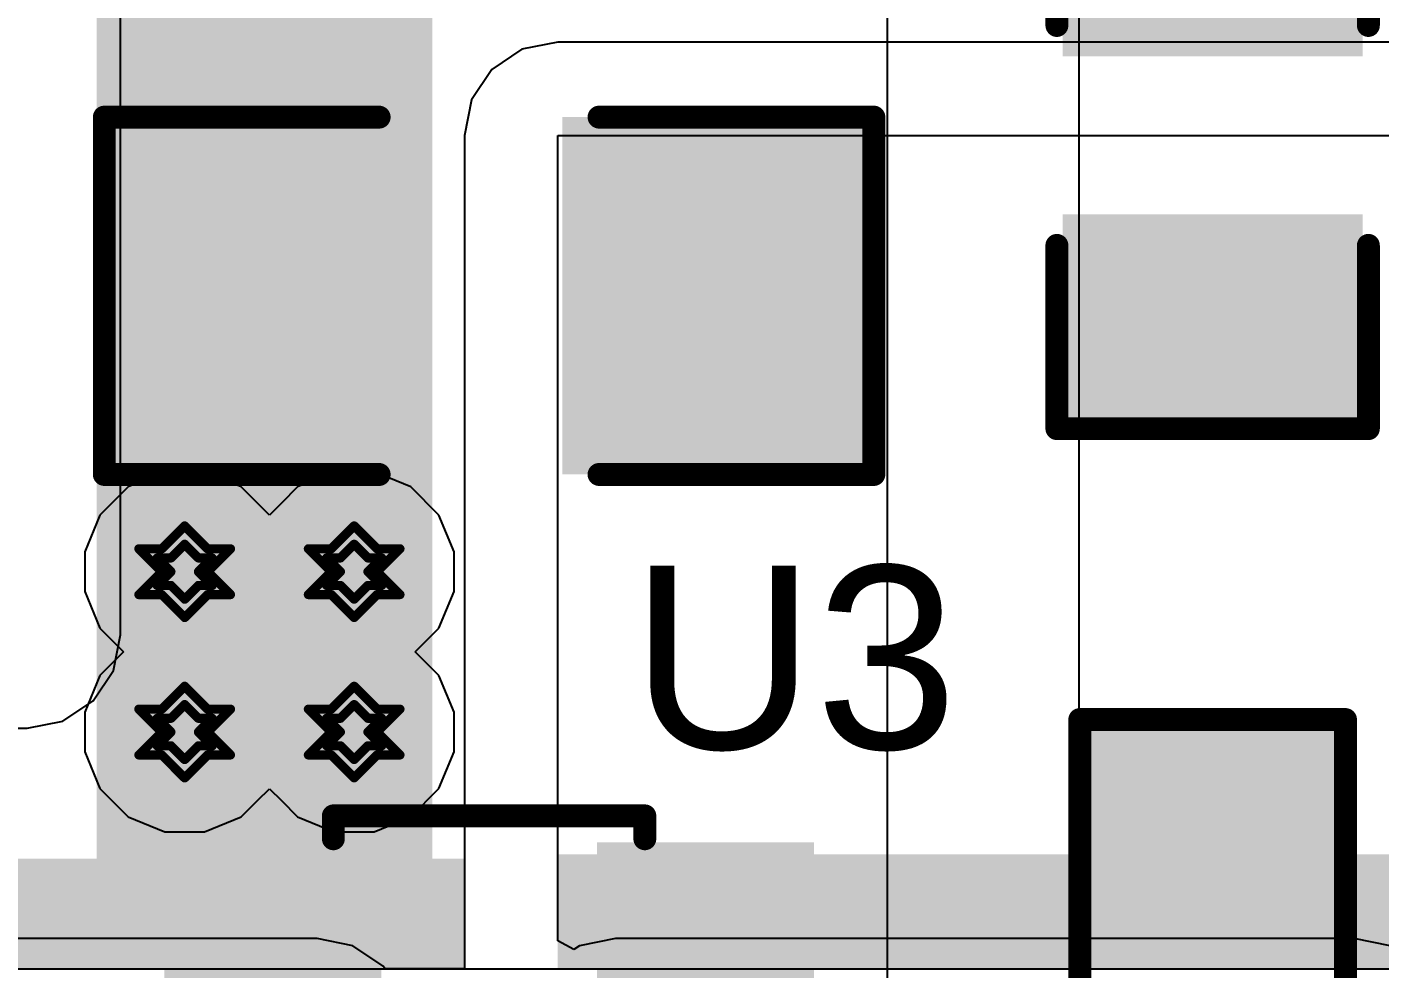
# Model space of a CAD drawing. Header units: inches. Extents: x -5 to 5328, y -4 to 5281.
# Drawn here: x 36.16 to 43.66, y 3.5 to 8.72 of the extents above; entities that cross this region are included whole.
import ezdxf

# ---------------------------------------------------------------- set-up
doc = ezdxf.new("R2010")
doc.units = ezdxf.units.IN
for name, color, linetype in [('Bottom Layer', 5, 'Continuous'), ('Bottom Solder', 6, 'Continuous'), ('Drill Drawing', 1, 'Continuous'), ('Layer 1', 16, 'Continuous'), ('Layer 2', 76, 'Continuous'), ('Top Layer', 1, 'Continuous'), ('Top Overlay', 2, 'Continuous'), ('Top Paste', 8, 'Continuous'), ('Top Solder', 216, 'Continuous'), ('Via Holes', 16, 'Continuous')]:
    doc.layers.add(name, color=color, linetype=linetype)
doc.styles.add('Arial', font='', dxfattribs={"height": 0.2})
doc.styles.get('Arial').set_extended_font_data('Arial')

# ---------------------------------------------------------------- blocks, each defined once
blk = doc.blocks.new('TSOT_23_6_12')
at = {"layer": 'Top Layer'}
for points in [[(-1.7, 1.25), (-0.7, 1.25), (-0.7, 0.65), (-1.7, 0.65)], [(0.7, 1.25), (1.7, 1.25), (1.7, 0.65), (0.7, 0.65)], [(-1.7, 0.3), (-0.7, 0.3), (-0.7, -0.3), (-1.7, -0.3)], [(0.7, 0.3), (1.7, 0.3), (1.7, -0.3), (0.7, -0.3)], [(-1.7, -0.65), (-0.7, -0.65), (-0.7, -1.25), (-1.7, -1.25)], [(0.7, -0.65), (1.7, -0.65), (1.7, -1.25), (0.7, -1.25)]]:
    blk.add_hatch(color=1, dxfattribs=at).paths.add_polyline_path(points)
at = {"layer": 'Top Paste'}
for points in [[(-1.7, 1.25), (-0.7, 1.25), (-0.7, 0.65), (-1.7, 0.65)], [(0.7, 1.25), (1.7, 1.25), (1.7, 0.65), (0.7, 0.65)], [(-1.7, 0.3), (-0.7, 0.3), (-0.7, -0.3), (-1.7, -0.3)], [(0.7, 0.3), (1.7, 0.3), (1.7, -0.3), (0.7, -0.3)], [(-1.7, -0.65), (-0.7, -0.65), (-0.7, -1.25), (-1.7, -1.25)], [(0.7, -0.65), (1.7, -0.65), (1.7, -1.25), (0.7, -1.25)]]:
    blk.add_hatch(color=8, dxfattribs=at).paths.add_polyline_path(points)
at = {"layer": 'Top Solder'}
for points in [[(-1.8016, 1.3516), (-0.5984, 1.3516), (-0.5984, 0.5484), (-1.8016, 0.5484)], [(0.5984, 1.3516), (1.8016, 1.3516), (1.8016, 0.5484), (0.5984, 0.5484)], [(-1.8016, 0.4016), (-0.5984, 0.4016), (-0.5984, -0.4016), (-1.8016, -0.4016)], [(0.5984, 0.4016), (1.8016, 0.4016), (1.8016, -0.4016), (0.5984, -0.4016)], [(-1.8016, -0.5484), (-0.5984, -0.5484), (-0.5984, -1.3516), (-1.8016, -1.3516)], [(0.5984, -0.5484), (1.8016, -0.5484), (1.8016, -1.3516), (0.5984, -1.3516)]]:
    blk.add_hatch(color=216, dxfattribs=at).paths.add_polyline_path(points)
at = {"layer": 'Top Overlay'}
for points in [[(-0.8636, 1.4986, 0.127, 0.127, 0), (-0.8636, 1.3716, 0.127, 0.127, 0)], [(0.8636, 1.4986, 0.127, 0.127, 0), (-0.8636, 1.4986, 0.127, 0.127, 0)], [(0.8636, 1.4986, 0.127, 0.127, 0), (0.8636, 1.3716, 0.127, 0.127, 0)], [(-1.8542, 0.9652, 0.127, 0.127, 0), (-1.9812, 1.0922, 0.127, 0.127, 0)], [(-1.9812, 1.0922, 0.127, 0.127, 0), (-1.9812, 0.8382, 0.127, 0.127, 0)], [(-1.8542, 0.9652, 0.127, 0.127, 0), (-1.9812, 0.8382, 0.127, 0.127, 0)], [(-0.8636, -1.3716, 0.127, 0.127, 0), (-0.8636, -1.4986, 0.127, 0.127, 0)], [(0.8636, -1.3716, 0.127, 0.127, 0), (0.8636, -1.4986, 0.127, 0.127, 0)], [(0.8636, -1.4986, 0.127, 0.127, 0), (-0.8636, -1.4986, 0.127, 0.127, 0)]]:
    blk.add_lwpolyline(points, format="xyseb", dxfattribs=at)
for points in [[(-0.8953, 1.4986, 0.0635, 0.0635, 1), (-0.8318, 1.4986, 0.0635, 0.0635, 1)], [(-0.8953, 1.4986, 0.0635, 0.0635, 1), (-0.8318, 1.4986, 0.0635, 0.0635, 1)], [(0.8318, 1.4986, 0.0635, 0.0635, 1), (0.8953, 1.4986, 0.0635, 0.0635, 1)], [(0.8318, 1.4986, 0.0635, 0.0635, 1), (0.8953, 1.4986, 0.0635, 0.0635, 1)], [(-0.8953, 1.3716, 0.0635, 0.0635, 1), (-0.8318, 1.3716, 0.0635, 0.0635, 1)], [(0.8318, 1.3716, 0.0635, 0.0635, 1), (0.8953, 1.3716, 0.0635, 0.0635, 1)], [(-2.013, 1.0922, 0.0635, 0.0635, 1), (-1.9494, 1.0922, 0.0635, 0.0635, 1)], [(-2.013, 1.0922, 0.0635, 0.0635, 1), (-1.9494, 1.0922, 0.0635, 0.0635, 1)], [(-1.886, 0.9652, 0.0635, 0.0635, 1), (-1.8224, 0.9652, 0.0635, 0.0635, 1)], [(-1.886, 0.9652, 0.0635, 0.0635, 1), (-1.8224, 0.9652, 0.0635, 0.0635, 1)], [(-2.013, 0.8382, 0.0635, 0.0635, 1), (-1.9494, 0.8382, 0.0635, 0.0635, 1)], [(-2.013, 0.8382, 0.0635, 0.0635, 1), (-1.9494, 0.8382, 0.0635, 0.0635, 1)], [(-0.8953, -1.3716, 0.0635, 0.0635, 1), (-0.8318, -1.3716, 0.0635, 0.0635, 1)], [(0.8318, -1.3716, 0.0635, 0.0635, 1), (0.8953, -1.3716, 0.0635, 0.0635, 1)], [(-0.8953, -1.4986, 0.0635, 0.0635, 1), (-0.8318, -1.4986, 0.0635, 0.0635, 1)], [(-0.8953, -1.4986, 0.0635, 0.0635, 1), (-0.8318, -1.4986, 0.0635, 0.0635, 1)], [(0.8318, -1.4986, 0.0635, 0.0635, 1), (0.8953, -1.4986, 0.0635, 0.0635, 1)], [(0.8318, -1.4986, 0.0635, 0.0635, 1), (0.8953, -1.4986, 0.0635, 0.0635, 1)]]:
    blk.add_lwpolyline(points, format="xyseb", close=True, dxfattribs=at)
blk = doc.blocks.new('RES_0805_89')
at = {"layer": 'Top Layer'}
for points in [[(-1.524, 0.635), (-0.508, 0.635), (-0.508, -0.635), (-1.524, -0.635)], [(0.508, 0.635), (1.524, 0.635), (1.524, -0.635), (0.508, -0.635)]]:
    blk.add_hatch(color=1, dxfattribs=at).paths.add_polyline_path(points)
at = {"layer": 'Top Paste'}
for points in [[(-1.524, 0.635), (-0.508, 0.635), (-0.508, -0.635), (-1.524, -0.635)], [(0.508, 0.635), (1.524, 0.635), (1.524, -0.635), (0.508, -0.635)]]:
    blk.add_hatch(color=8, dxfattribs=at).paths.add_polyline_path(points)
at = {"layer": 'Top Solder'}
for points in [[(-1.6256, 0.7366), (-0.4064, 0.7366), (-0.4064, -0.7366), (-1.6256, -0.7366)], [(0.4064, 0.7366), (1.6256, 0.7366), (1.6256, -0.7366), (0.4064, -0.7366)]]:
    blk.add_hatch(color=216, dxfattribs=at).paths.add_polyline_path(points)
at = {"layer": 'Top Overlay'}
for points in [[(-1.6256, 0.7366, 0.127, 0.127, 0), (-1.6256, -0.7366, 0.127, 0.127, 0)], [(-1.6256, 0.7366, 0.127, 0.127, 0), (1.6256, 0.7366, 0.127, 0.127, 0)], [(1.6256, 0.7366, 0.127, 0.127, 0), (1.6256, -0.7366, 0.127, 0.127, 0)], [(-1.6256, -0.7366, 0.127, 0.127, 0), (1.6256, -0.7366, 0.127, 0.127, 0)]]:
    blk.add_lwpolyline(points, format="xyseb", dxfattribs=at)
for points in [[(-1.65735, 0.7366, 0.0635, 0.0635, 1), (-1.59385, 0.7366, 0.0635, 0.0635, 1)], [(-1.65735, 0.7366, 0.0635, 0.0635, 1), (-1.59385, 0.7366, 0.0635, 0.0635, 1)], [(1.59385, 0.7366, 0.0635, 0.0635, 1), (1.65735, 0.7366, 0.0635, 0.0635, 1)], [(1.59385, 0.7366, 0.0635, 0.0635, 1), (1.65735, 0.7366, 0.0635, 0.0635, 1)], [(-1.65735, -0.7366, 0.0635, 0.0635, 1), (-1.59385, -0.7366, 0.0635, 0.0635, 1)], [(-1.65735, -0.7366, 0.0635, 0.0635, 1), (-1.59385, -0.7366, 0.0635, 0.0635, 1)], [(1.59385, -0.7366, 0.0635, 0.0635, 1), (1.65735, -0.7366, 0.0635, 0.0635, 1)], [(1.59385, -0.7366, 0.0635, 0.0635, 1), (1.65735, -0.7366, 0.0635, 0.0635, 1)]]:
    blk.add_lwpolyline(points, format="xyseb", close=True, dxfattribs=at)
blk = doc.blocks.new('C___0805_188')
at = {"layer": 'Top Layer'}
for points in [[(-1.524, 0.762), (-0.508, 0.762), (-0.508, -0.762), (-1.524, -0.762)], [(0.508, 0.762), (1.524, 0.762), (1.524, -0.762), (0.508, -0.762)]]:
    blk.add_hatch(color=1, dxfattribs=at).paths.add_polyline_path(points)
at = {"layer": 'Top Paste'}
for points in [[(-1.524, 0.762), (-0.508, 0.762), (-0.508, -0.762), (-1.524, -0.762)], [(0.508, 0.762), (1.524, 0.762), (1.524, -0.762), (0.508, -0.762)]]:
    blk.add_hatch(color=8, dxfattribs=at).paths.add_polyline_path(points)
at = {"layer": 'Top Solder'}
for points in [[(-1.594, 0.832), (-0.438, 0.832), (-0.438, -0.832), (-1.594, -0.832)], [(0.438, 0.832), (1.594, 0.832), (1.594, -0.832), (0.438, -0.832)]]:
    blk.add_hatch(color=216, dxfattribs=at).paths.add_polyline_path(points)
at = {"layer": 'Top Overlay'}
for points in [[(-0.6096, 0.8636, 0.127, 0.127, 0), (-1.6256, 0.8636, 0.127, 0.127, 0)], [(-1.6256, -0.8636, 0.127, 0.127, 0), (-1.6256, 0.8636, 0.127, 0.127, 0)], [(1.6256, 0.8636, 0.127, 0.127, 0), (0.6096, 0.8636, 0.127, 0.127, 0)], [(1.6256, -0.8636, 0.127, 0.127, 0), (1.6256, 0.8636, 0.127, 0.127, 0)], [(-0.6096, -0.8636, 0.127, 0.127, 0), (-1.6256, -0.8636, 0.127, 0.127, 0)], [(1.6256, -0.8636, 0.127, 0.127, 0), (0.6096, -0.8636, 0.127, 0.127, 0)]]:
    blk.add_lwpolyline(points, format="xyseb", dxfattribs=at)
for points in [[(-1.6574, 0.8636, 0.0635, 0.0635, 1), (-1.5938, 0.8636, 0.0635, 0.0635, 1)], [(-1.6574, 0.8636, 0.0635, 0.0635, 1), (-1.5938, 0.8636, 0.0635, 0.0635, 1)], [(-0.6413, 0.8636, 0.0635, 0.0635, 1), (-0.5778, 0.8636, 0.0635, 0.0635, 1)], [(0.5778, 0.8636, 0.0635, 0.0635, 1), (0.6413, 0.8636, 0.0635, 0.0635, 1)], [(1.5938, 0.8636, 0.0635, 0.0635, 1), (1.6574, 0.8636, 0.0635, 0.0635, 1)], [(1.5938, 0.8636, 0.0635, 0.0635, 1), (1.6574, 0.8636, 0.0635, 0.0635, 1)], [(-1.6574, -0.8636, 0.0635, 0.0635, 1), (-1.5938, -0.8636, 0.0635, 0.0635, 1)], [(-1.6574, -0.8636, 0.0635, 0.0635, 1), (-1.5938, -0.8636, 0.0635, 0.0635, 1)], [(-0.6413, -0.8636, 0.0635, 0.0635, 1), (-0.5778, -0.8636, 0.0635, 0.0635, 1)], [(0.5778, -0.8636, 0.0635, 0.0635, 1), (0.6413, -0.8636, 0.0635, 0.0635, 1)], [(1.5938, -0.8636, 0.0635, 0.0635, 1), (1.6574, -0.8636, 0.0635, 0.0635, 1)], [(1.5938, -0.8636, 0.0635, 0.0635, 1), (1.6574, -0.8636, 0.0635, 0.0635, 1)]]:
    blk.add_lwpolyline(points, format="xyseb", close=True, dxfattribs=at)
blk = doc.blocks.new('C___1206_189')
at = {"layer": 'Top Layer'}
for points in [[(-2.032, 0.889), (-0.508, 0.889), (-0.508, -0.889), (-2.032, -0.889)], [(0.508, 0.889), (2.032, 0.889), (2.032, -0.889), (0.508, -0.889)]]:
    blk.add_hatch(color=1, dxfattribs=at).paths.add_polyline_path(points)
at = {"layer": 'Top Paste'}
for points in [[(-2.032, 0.889), (-0.508, 0.889), (-0.508, -0.889), (-2.032, -0.889)], [(0.508, 0.889), (2.032, 0.889), (2.032, -0.889), (0.508, -0.889)]]:
    blk.add_hatch(color=8, dxfattribs=at).paths.add_polyline_path(points)
at = {"layer": 'Top Solder'}
for points in [[(-2.1336, 0.9906), (-0.4064, 0.9906), (-0.4064, -0.9906), (-2.1336, -0.9906)], [(0.4064, 0.9906), (2.1336, 0.9906), (2.1336, -0.9906), (0.4064, -0.9906)]]:
    blk.add_hatch(color=216, dxfattribs=at).paths.add_polyline_path(points)
at = {"layer": 'Top Overlay'}
for points in [[(-2.1336, -0.9906, 0.127, 0.127, 0), (-2.1336, 0.9906, 0.127, 0.127, 0)], [(-2.1336, 0.9906, 0.127, 0.127, 0), (-0.6096, 0.9906, 0.127, 0.127, 0)], [(0.6096, 0.9906, 0.127, 0.127, 0), (2.1336, 0.9906, 0.127, 0.127, 0)], [(2.1336, -0.9906, 0.127, 0.127, 0), (2.1336, 0.9906, 0.127, 0.127, 0)], [(-2.1336, -0.9906, 0.127, 0.127, 0), (-0.6096, -0.9906, 0.127, 0.127, 0)], [(0.6096, -0.9906, 0.127, 0.127, 0), (2.1336, -0.9906, 0.127, 0.127, 0)]]:
    blk.add_lwpolyline(points, format="xyseb", dxfattribs=at)
for points in [[(-2.16535, 0.9906, 0.0635, 0.0635, 1), (-2.10185, 0.9906, 0.0635, 0.0635, 1)], [(-2.16535, 0.9906, 0.0635, 0.0635, 1), (-2.10185, 0.9906, 0.0635, 0.0635, 1)], [(-0.64135, 0.9906, 0.0635, 0.0635, 1), (-0.57785, 0.9906, 0.0635, 0.0635, 1)], [(0.57785, 0.9906, 0.0635, 0.0635, 1), (0.64135, 0.9906, 0.0635, 0.0635, 1)], [(2.10185, 0.9906, 0.0635, 0.0635, 1), (2.16535, 0.9906, 0.0635, 0.0635, 1)], [(2.10185, 0.9906, 0.0635, 0.0635, 1), (2.16535, 0.9906, 0.0635, 0.0635, 1)], [(-2.16535, -0.9906, 0.0635, 0.0635, 1), (-2.10185, -0.9906, 0.0635, 0.0635, 1)], [(-2.16535, -0.9906, 0.0635, 0.0635, 1), (-2.10185, -0.9906, 0.0635, 0.0635, 1)], [(-0.64135, -0.9906, 0.0635, 0.0635, 1), (-0.57785, -0.9906, 0.0635, 0.0635, 1)], [(0.57785, -0.9906, 0.0635, 0.0635, 1), (0.64135, -0.9906, 0.0635, 0.0635, 1)], [(2.10185, -0.9906, 0.0635, 0.0635, 1), (2.16535, -0.9906, 0.0635, 0.0635, 1)], [(2.10185, -0.9906, 0.0635, 0.0635, 1), (2.16535, -0.9906, 0.0635, 0.0635, 1)]]:
    blk.add_lwpolyline(points, format="xyseb", close=True, dxfattribs=at)

msp = doc.modelspace()

# ---------------------------------------------------------------- hatches: boundary and pattern name
at = {"layer": 'Bottom Layer'}
h = msp.add_hatch(color=5, dxfattribs=at)
edge = h.paths.add_edge_path()
edge.add_arc((37.032, 5.6975), 0.3, 0, 360)
h = msp.add_hatch(color=5, dxfattribs=at)
edge = h.paths.add_edge_path()
edge.add_arc((37.9718, 5.6975), 0.3, 0, 360)
h = msp.add_hatch(color=5, dxfattribs=at)
edge = h.paths.add_edge_path()
edge.add_arc((37.032, 4.8085), 0.3, 0, 360)
h = msp.add_hatch(color=5, dxfattribs=at)
edge = h.paths.add_edge_path()
edge.add_arc((37.9718, 4.8085), 0.3, 0, 360)
at = {"layer": 'Bottom Solder'}
h = msp.add_hatch(color=6, dxfattribs=at)
edge = h.paths.add_edge_path()
edge.add_arc((37.032, 5.6975), 0.4016, 0, 360)
h = msp.add_hatch(color=6, dxfattribs=at)
edge = h.paths.add_edge_path()
edge.add_arc((37.9718, 5.6975), 0.4016, 0, 360)
h = msp.add_hatch(color=6, dxfattribs=at)
edge = h.paths.add_edge_path()
edge.add_arc((37.032, 4.8085), 0.4016, 0, 360)
h = msp.add_hatch(color=6, dxfattribs=at)
edge = h.paths.add_edge_path()
edge.add_arc((37.9718, 4.8085), 0.4016, 0, 360)
at = {"layer": 'Layer 1'}
h = msp.add_hatch(color=16, dxfattribs=at)
edge = h.paths.add_edge_path()
edge.add_arc((37.032, 5.6975), 0.3, 0, 360)
h = msp.add_hatch(color=16, dxfattribs=at)
edge = h.paths.add_edge_path()
edge.add_arc((37.9718, 5.6975), 0.3, 0, 360)
h = msp.add_hatch(color=16, dxfattribs=at)
edge = h.paths.add_edge_path()
edge.add_arc((37.032, 4.8085), 0.3, 0, 360)
h = msp.add_hatch(color=16, dxfattribs=at)
edge = h.paths.add_edge_path()
edge.add_arc((37.9718, 4.8085), 0.3, 0, 360)
at = {"layer": 'Layer 2'}
h = msp.add_hatch(color=76, dxfattribs=at)
edge = h.paths.add_edge_path()
edge.add_arc((37.032, 5.6975), 0.3, 0, 360)
h = msp.add_hatch(color=76, dxfattribs=at)
edge = h.paths.add_edge_path()
edge.add_arc((37.9718, 5.6975), 0.3, 0, 360)
h = msp.add_hatch(color=76, dxfattribs=at)
edge = h.paths.add_edge_path()
edge.add_arc((37.032, 4.8085), 0.3, 0, 360)
h = msp.add_hatch(color=76, dxfattribs=at)
edge = h.paths.add_edge_path()
edge.add_arc((37.9718, 4.8085), 0.3, 0, 360)
at = {"layer": 'Top Layer'}
for points in [[(36.5434, 3.4952), (38.405, 3.4952), (38.405, 11.8016), (36.5434, 11.8016)], [(39.1006, 3.4952), (44.4067, 3.4952), (44.4067, 4.1308), (39.1006, 4.1308)], [(26.8553, 3.4952), (38.5827, 3.4952), (38.5827, 4.1063), (26.8553, 4.1063)]]:
    msp.add_hatch(color=1, dxfattribs=at).paths.add_polyline_path(points)
h = msp.add_hatch(color=1, dxfattribs=at)
edge = h.paths.add_edge_path()
edge.add_arc((37.032, 5.6975), 0.3, 0, 360)
h = msp.add_hatch(color=1, dxfattribs=at)
edge = h.paths.add_edge_path()
edge.add_arc((37.9718, 5.6975), 0.3, 0, 360)
h = msp.add_hatch(color=1, dxfattribs=at)
edge = h.paths.add_edge_path()
edge.add_arc((37.032, 4.8085), 0.3, 0, 360)
h = msp.add_hatch(color=1, dxfattribs=at)
edge = h.paths.add_edge_path()
edge.add_arc((37.9718, 4.8085), 0.3, 0, 360)
at = {"layer": 'Top Solder'}
h = msp.add_hatch(color=216, dxfattribs=at)
edge = h.paths.add_edge_path()
edge.add_arc((37.032, 5.6975), 0.4016, 0, 360)
h = msp.add_hatch(color=216, dxfattribs=at)
edge = h.paths.add_edge_path()
edge.add_arc((37.9718, 5.6975), 0.4016, 0, 360)
h = msp.add_hatch(color=216, dxfattribs=at)
edge = h.paths.add_edge_path()
edge.add_arc((37.032, 4.8085), 0.4016, 0, 360)
h = msp.add_hatch(color=216, dxfattribs=at)
edge = h.paths.add_edge_path()
edge.add_arc((37.9718, 4.8085), 0.4016, 0, 360)
at = {"layer": 'Via Holes'}
h = msp.add_hatch(color=7, dxfattribs=at)
edge = h.paths.add_edge_path()
edge.add_arc((37.032, 5.6975), 0.15, 0, 360)
h = msp.add_hatch(color=7, dxfattribs=at)
edge = h.paths.add_edge_path()
edge.add_arc((37.9718, 5.6975), 0.15, 0, 360)
h = msp.add_hatch(color=7, dxfattribs=at)
edge = h.paths.add_edge_path()
edge.add_arc((37.032, 4.8085), 0.15, 0, 360)
h = msp.add_hatch(color=7, dxfattribs=at)
edge = h.paths.add_edge_path()
edge.add_arc((37.9718, 4.8085), 0.15, 0, 360)

# ---------------------------------------------------------------- linework, layer by layer
at = {"layer": 'Drill Drawing'}
for points in [[(36.905, 5.8245, 0.0508, 0.0508, 0), (37.032, 5.9515, 0.0508, 0.0508, 0)], [(37.032, 5.9515, 0.0508, 0.0508, 0), (37.159, 5.8245, 0.0508, 0.0508, 0)], [(37.8448, 5.8245, 0.0508, 0.0508, 0), (37.9718, 5.9515, 0.0508, 0.0508, 0)], [(37.9718, 5.9515, 0.0508, 0.0508, 0), (38.0988, 5.8245, 0.0508, 0.0508, 0)], [(36.9558, 5.7737, 0.0508, 0.0508, 0), (37.032, 5.8499, 0.0508, 0.0508, 0)], [(37.032, 5.8499, 0.0508, 0.0508, 0), (37.1082, 5.7737, 0.0508, 0.0508, 0)], [(37.8956, 5.7737, 0.0508, 0.0508, 0), (37.9718, 5.8499, 0.0508, 0.0508, 0)], [(37.9718, 5.8499, 0.0508, 0.0508, 0), (38.048, 5.7737, 0.0508, 0.0508, 0)], [(36.778, 5.8245, 0.0508, 0.0508, 0), (36.905, 5.6975, 0.0508, 0.0508, 0)], [(36.778, 5.8245, 0.0508, 0.0508, 0), (36.905, 5.8245, 0.0508, 0.0508, 0)], [(36.8796, 5.7737, 0.0508, 0.0508, 0), (36.9558, 5.6975, 0.0508, 0.0508, 0)], [(36.8796, 5.7737, 0.0508, 0.0508, 0), (36.9558, 5.7737, 0.0508, 0.0508, 0)], [(37.1082, 5.7737, 0.0508, 0.0508, 0), (37.1844, 5.7737, 0.0508, 0.0508, 0)], [(37.1082, 5.6975, 0.0508, 0.0508, 0), (37.1844, 5.7737, 0.0508, 0.0508, 0)], [(37.159, 5.8245, 0.0508, 0.0508, 0), (37.286, 5.8245, 0.0508, 0.0508, 0)], [(37.159, 5.6975, 0.0508, 0.0508, 0), (37.286, 5.8245, 0.0508, 0.0508, 0)], [(37.7178, 5.8245, 0.0508, 0.0508, 0), (37.8448, 5.6975, 0.0508, 0.0508, 0)], [(37.7178, 5.8245, 0.0508, 0.0508, 0), (37.8448, 5.8245, 0.0508, 0.0508, 0)], [(37.8194, 5.7737, 0.0508, 0.0508, 0), (37.8956, 5.6975, 0.0508, 0.0508, 0)], [(37.8194, 5.7737, 0.0508, 0.0508, 0), (37.8956, 5.7737, 0.0508, 0.0508, 0)], [(38.048, 5.7737, 0.0508, 0.0508, 0), (38.1242, 5.7737, 0.0508, 0.0508, 0)], [(38.048, 5.6975, 0.0508, 0.0508, 0), (38.1242, 5.7737, 0.0508, 0.0508, 0)], [(38.0988, 5.8245, 0.0508, 0.0508, 0), (38.2258, 5.8245, 0.0508, 0.0508, 0)], [(38.0988, 5.6975, 0.0508, 0.0508, 0), (38.2258, 5.8245, 0.0508, 0.0508, 0)], [(36.778, 5.5705, 0.0508, 0.0508, 0), (36.905, 5.6975, 0.0508, 0.0508, 0)], [(36.8796, 5.6213, 0.0508, 0.0508, 0), (36.9558, 5.6975, 0.0508, 0.0508, 0)], [(37.1082, 5.6975, 0.0508, 0.0508, 0), (37.1844, 5.6213, 0.0508, 0.0508, 0)], [(37.159, 5.6975, 0.0508, 0.0508, 0), (37.286, 5.5705, 0.0508, 0.0508, 0)], [(37.7178, 5.5705, 0.0508, 0.0508, 0), (37.8448, 5.6975, 0.0508, 0.0508, 0)], [(37.8194, 5.6213, 0.0508, 0.0508, 0), (37.8956, 5.6975, 0.0508, 0.0508, 0)], [(38.048, 5.6975, 0.0508, 0.0508, 0), (38.1242, 5.6213, 0.0508, 0.0508, 0)], [(38.0988, 5.6975, 0.0508, 0.0508, 0), (38.2258, 5.5705, 0.0508, 0.0508, 0)], [(36.8796, 5.6213, 0.0508, 0.0508, 0), (36.9558, 5.6213, 0.0508, 0.0508, 0)], [(36.9558, 5.6213, 0.0508, 0.0508, 0), (37.032, 5.5451, 0.0508, 0.0508, 0)], [(37.032, 5.5451, 0.0508, 0.0508, 0), (37.1082, 5.6213, 0.0508, 0.0508, 0)], [(37.1082, 5.6213, 0.0508, 0.0508, 0), (37.1844, 5.6213, 0.0508, 0.0508, 0)], [(37.8194, 5.6213, 0.0508, 0.0508, 0), (37.8956, 5.6213, 0.0508, 0.0508, 0)], [(37.8956, 5.6213, 0.0508, 0.0508, 0), (37.9718, 5.5451, 0.0508, 0.0508, 0)], [(37.9718, 5.5451, 0.0508, 0.0508, 0), (38.048, 5.6213, 0.0508, 0.0508, 0)], [(38.048, 5.6213, 0.0508, 0.0508, 0), (38.1242, 5.6213, 0.0508, 0.0508, 0)], [(36.778, 5.5705, 0.0508, 0.0508, 0), (36.905, 5.5705, 0.0508, 0.0508, 0)], [(36.905, 5.5705, 0.0508, 0.0508, 0), (37.032, 5.4435, 0.0508, 0.0508, 0)], [(37.032, 5.4435, 0.0508, 0.0508, 0), (37.159, 5.5705, 0.0508, 0.0508, 0)], [(37.159, 5.5705, 0.0508, 0.0508, 0), (37.286, 5.5705, 0.0508, 0.0508, 0)], [(37.7178, 5.5705, 0.0508, 0.0508, 0), (37.8448, 5.5705, 0.0508, 0.0508, 0)], [(37.8448, 5.5705, 0.0508, 0.0508, 0), (37.9718, 5.4435, 0.0508, 0.0508, 0)], [(37.9718, 5.4435, 0.0508, 0.0508, 0), (38.0988, 5.5705, 0.0508, 0.0508, 0)], [(38.0988, 5.5705, 0.0508, 0.0508, 0), (38.2258, 5.5705, 0.0508, 0.0508, 0)], [(36.905, 4.9355, 0.0508, 0.0508, 0), (37.032, 5.0625, 0.0508, 0.0508, 0)], [(37.032, 5.0625, 0.0508, 0.0508, 0), (37.159, 4.9355, 0.0508, 0.0508, 0)], [(37.8448, 4.9355, 0.0508, 0.0508, 0), (37.9718, 5.0625, 0.0508, 0.0508, 0)], [(37.9718, 5.0625, 0.0508, 0.0508, 0), (38.0988, 4.9355, 0.0508, 0.0508, 0)], [(36.778, 4.9355, 0.0508, 0.0508, 0), (36.905, 4.8085, 0.0508, 0.0508, 0)], [(36.778, 4.9355, 0.0508, 0.0508, 0), (36.905, 4.9355, 0.0508, 0.0508, 0)], [(36.9558, 4.8847, 0.0508, 0.0508, 0), (37.032, 4.9609, 0.0508, 0.0508, 0)], [(37.032, 4.9609, 0.0508, 0.0508, 0), (37.1082, 4.8847, 0.0508, 0.0508, 0)], [(37.159, 4.9355, 0.0508, 0.0508, 0), (37.286, 4.9355, 0.0508, 0.0508, 0)], [(37.159, 4.8085, 0.0508, 0.0508, 0), (37.286, 4.9355, 0.0508, 0.0508, 0)], [(37.7178, 4.9355, 0.0508, 0.0508, 0), (37.8448, 4.8085, 0.0508, 0.0508, 0)], [(37.7178, 4.9355, 0.0508, 0.0508, 0), (37.8448, 4.9355, 0.0508, 0.0508, 0)], [(37.8956, 4.8847, 0.0508, 0.0508, 0), (37.9718, 4.9609, 0.0508, 0.0508, 0)], [(37.9718, 4.9609, 0.0508, 0.0508, 0), (38.048, 4.8847, 0.0508, 0.0508, 0)], [(38.0988, 4.9355, 0.0508, 0.0508, 0), (38.2258, 4.9355, 0.0508, 0.0508, 0)], [(38.0988, 4.8085, 0.0508, 0.0508, 0), (38.2258, 4.9355, 0.0508, 0.0508, 0)], [(36.8796, 4.8847, 0.0508, 0.0508, 0), (36.9558, 4.8085, 0.0508, 0.0508, 0)], [(36.8796, 4.8847, 0.0508, 0.0508, 0), (36.9558, 4.8847, 0.0508, 0.0508, 0)], [(37.1082, 4.8847, 0.0508, 0.0508, 0), (37.1844, 4.8847, 0.0508, 0.0508, 0)], [(37.1082, 4.8085, 0.0508, 0.0508, 0), (37.1844, 4.8847, 0.0508, 0.0508, 0)], [(37.8194, 4.8847, 0.0508, 0.0508, 0), (37.8956, 4.8085, 0.0508, 0.0508, 0)], [(37.8194, 4.8847, 0.0508, 0.0508, 0), (37.8956, 4.8847, 0.0508, 0.0508, 0)], [(38.048, 4.8847, 0.0508, 0.0508, 0), (38.1242, 4.8847, 0.0508, 0.0508, 0)], [(38.048, 4.8085, 0.0508, 0.0508, 0), (38.1242, 4.8847, 0.0508, 0.0508, 0)], [(36.778, 4.6815, 0.0508, 0.0508, 0), (36.905, 4.8085, 0.0508, 0.0508, 0)], [(36.8796, 4.7323, 0.0508, 0.0508, 0), (36.9558, 4.8085, 0.0508, 0.0508, 0)], [(37.1082, 4.8085, 0.0508, 0.0508, 0), (37.1844, 4.7323, 0.0508, 0.0508, 0)], [(37.159, 4.8085, 0.0508, 0.0508, 0), (37.286, 4.6815, 0.0508, 0.0508, 0)], [(37.7178, 4.6815, 0.0508, 0.0508, 0), (37.8448, 4.8085, 0.0508, 0.0508, 0)], [(37.8194, 4.7323, 0.0508, 0.0508, 0), (37.8956, 4.8085, 0.0508, 0.0508, 0)], [(38.048, 4.8085, 0.0508, 0.0508, 0), (38.1242, 4.7323, 0.0508, 0.0508, 0)], [(38.0988, 4.8085, 0.0508, 0.0508, 0), (38.2258, 4.6815, 0.0508, 0.0508, 0)], [(36.8796, 4.7323, 0.0508, 0.0508, 0), (36.9558, 4.7323, 0.0508, 0.0508, 0)], [(36.9558, 4.7323, 0.0508, 0.0508, 0), (37.032, 4.6561, 0.0508, 0.0508, 0)], [(37.032, 4.6561, 0.0508, 0.0508, 0), (37.1082, 4.7323, 0.0508, 0.0508, 0)], [(37.1082, 4.7323, 0.0508, 0.0508, 0), (37.1844, 4.7323, 0.0508, 0.0508, 0)], [(37.8194, 4.7323, 0.0508, 0.0508, 0), (37.8956, 4.7323, 0.0508, 0.0508, 0)], [(37.8956, 4.7323, 0.0508, 0.0508, 0), (37.9718, 4.6561, 0.0508, 0.0508, 0)], [(37.9718, 4.6561, 0.0508, 0.0508, 0), (38.048, 4.7323, 0.0508, 0.0508, 0)], [(38.048, 4.7323, 0.0508, 0.0508, 0), (38.1242, 4.7323, 0.0508, 0.0508, 0)], [(36.778, 4.6815, 0.0508, 0.0508, 0), (36.905, 4.6815, 0.0508, 0.0508, 0)], [(36.905, 4.6815, 0.0508, 0.0508, 0), (37.032, 4.5545, 0.0508, 0.0508, 0)], [(37.032, 4.5545, 0.0508, 0.0508, 0), (37.159, 4.6815, 0.0508, 0.0508, 0)], [(37.159, 4.6815, 0.0508, 0.0508, 0), (37.286, 4.6815, 0.0508, 0.0508, 0)], [(37.7178, 4.6815, 0.0508, 0.0508, 0), (37.8448, 4.6815, 0.0508, 0.0508, 0)], [(37.8448, 4.6815, 0.0508, 0.0508, 0), (37.9718, 4.5545, 0.0508, 0.0508, 0)], [(37.9718, 4.5545, 0.0508, 0.0508, 0), (38.0988, 4.6815, 0.0508, 0.0508, 0)], [(38.0988, 4.6815, 0.0508, 0.0508, 0), (38.2258, 4.6815, 0.0508, 0.0508, 0)]]:
    msp.add_lwpolyline(points, format="xyseb", dxfattribs=at)
for points in [[(37.0193, 5.9515, 0.0254, 0.0254, 1), (37.0447, 5.9515, 0.0254, 0.0254, 1)], [(37.0193, 5.9515, 0.0254, 0.0254, 1), (37.0447, 5.9515, 0.0254, 0.0254, 1)], [(37.9591, 5.9515, 0.0254, 0.0254, 1), (37.9845, 5.9515, 0.0254, 0.0254, 1)], [(37.9591, 5.9515, 0.0254, 0.0254, 1), (37.9845, 5.9515, 0.0254, 0.0254, 1)], [(37.0193, 5.8499, 0.0254, 0.0254, 1), (37.0447, 5.8499, 0.0254, 0.0254, 1)], [(37.0193, 5.8499, 0.0254, 0.0254, 1), (37.0447, 5.8499, 0.0254, 0.0254, 1)], [(37.9591, 5.8499, 0.0254, 0.0254, 1), (37.9845, 5.8499, 0.0254, 0.0254, 1)], [(37.9591, 5.8499, 0.0254, 0.0254, 1), (37.9845, 5.8499, 0.0254, 0.0254, 1)], [(36.7653, 5.8245, 0.0254, 0.0254, 1), (36.7907, 5.8245, 0.0254, 0.0254, 1)], [(36.7653, 5.8245, 0.0254, 0.0254, 1), (36.7907, 5.8245, 0.0254, 0.0254, 1)], [(36.8669, 5.7737, 0.0254, 0.0254, 1), (36.8923, 5.7737, 0.0254, 0.0254, 1)], [(36.8669, 5.7737, 0.0254, 0.0254, 1), (36.8923, 5.7737, 0.0254, 0.0254, 1)], [(36.8923, 5.8245, 0.0254, 0.0254, 1), (36.9177, 5.8245, 0.0254, 0.0254, 1)], [(36.8923, 5.8245, 0.0254, 0.0254, 1), (36.9177, 5.8245, 0.0254, 0.0254, 1)], [(36.9431, 5.7737, 0.0254, 0.0254, 1), (36.9685, 5.7737, 0.0254, 0.0254, 1)], [(36.9431, 5.7737, 0.0254, 0.0254, 1), (36.9685, 5.7737, 0.0254, 0.0254, 1)], [(37.0955, 5.7737, 0.0254, 0.0254, 1), (37.1209, 5.7737, 0.0254, 0.0254, 1)], [(37.0955, 5.7737, 0.0254, 0.0254, 1), (37.1209, 5.7737, 0.0254, 0.0254, 1)], [(37.1463, 5.8245, 0.0254, 0.0254, 1), (37.1717, 5.8245, 0.0254, 0.0254, 1)], [(37.1463, 5.8245, 0.0254, 0.0254, 1), (37.1717, 5.8245, 0.0254, 0.0254, 1)], [(37.1717, 5.7737, 0.0254, 0.0254, 1), (37.1971, 5.7737, 0.0254, 0.0254, 1)], [(37.1717, 5.7737, 0.0254, 0.0254, 1), (37.1971, 5.7737, 0.0254, 0.0254, 1)], [(37.2733, 5.8245, 0.0254, 0.0254, 1), (37.2987, 5.8245, 0.0254, 0.0254, 1)], [(37.2733, 5.8245, 0.0254, 0.0254, 1), (37.2987, 5.8245, 0.0254, 0.0254, 1)], [(37.7051, 5.8245, 0.0254, 0.0254, 1), (37.7305, 5.8245, 0.0254, 0.0254, 1)], [(37.7051, 5.8245, 0.0254, 0.0254, 1), (37.7305, 5.8245, 0.0254, 0.0254, 1)], [(37.8067, 5.7737, 0.0254, 0.0254, 1), (37.8321, 5.7737, 0.0254, 0.0254, 1)], [(37.8067, 5.7737, 0.0254, 0.0254, 1), (37.8321, 5.7737, 0.0254, 0.0254, 1)], [(37.8321, 5.8245, 0.0254, 0.0254, 1), (37.8575, 5.8245, 0.0254, 0.0254, 1)], [(37.8321, 5.8245, 0.0254, 0.0254, 1), (37.8575, 5.8245, 0.0254, 0.0254, 1)], [(37.8829, 5.7737, 0.0254, 0.0254, 1), (37.9083, 5.7737, 0.0254, 0.0254, 1)], [(37.8829, 5.7737, 0.0254, 0.0254, 1), (37.9083, 5.7737, 0.0254, 0.0254, 1)], [(38.0353, 5.7737, 0.0254, 0.0254, 1), (38.0607, 5.7737, 0.0254, 0.0254, 1)], [(38.0353, 5.7737, 0.0254, 0.0254, 1), (38.0607, 5.7737, 0.0254, 0.0254, 1)], [(38.0861, 5.8245, 0.0254, 0.0254, 1), (38.1115, 5.8245, 0.0254, 0.0254, 1)], [(38.0861, 5.8245, 0.0254, 0.0254, 1), (38.1115, 5.8245, 0.0254, 0.0254, 1)], [(38.1115, 5.7737, 0.0254, 0.0254, 1), (38.1369, 5.7737, 0.0254, 0.0254, 1)], [(38.1115, 5.7737, 0.0254, 0.0254, 1), (38.1369, 5.7737, 0.0254, 0.0254, 1)], [(38.2131, 5.8245, 0.0254, 0.0254, 1), (38.2385, 5.8245, 0.0254, 0.0254, 1)], [(38.2131, 5.8245, 0.0254, 0.0254, 1), (38.2385, 5.8245, 0.0254, 0.0254, 1)], [(36.8923, 5.6975, 0.0254, 0.0254, 1), (36.9177, 5.6975, 0.0254, 0.0254, 1)], [(36.8923, 5.6975, 0.0254, 0.0254, 1), (36.9177, 5.6975, 0.0254, 0.0254, 1)], [(36.9431, 5.6975, 0.0254, 0.0254, 1), (36.9685, 5.6975, 0.0254, 0.0254, 1)], [(36.9431, 5.6975, 0.0254, 0.0254, 1), (36.9685, 5.6975, 0.0254, 0.0254, 1)], [(37.0955, 5.6975, 0.0254, 0.0254, 1), (37.1209, 5.6975, 0.0254, 0.0254, 1)], [(37.0955, 5.6975, 0.0254, 0.0254, 1), (37.1209, 5.6975, 0.0254, 0.0254, 1)], [(37.1463, 5.6975, 0.0254, 0.0254, 1), (37.1717, 5.6975, 0.0254, 0.0254, 1)], [(37.1463, 5.6975, 0.0254, 0.0254, 1), (37.1717, 5.6975, 0.0254, 0.0254, 1)], [(37.8321, 5.6975, 0.0254, 0.0254, 1), (37.8575, 5.6975, 0.0254, 0.0254, 1)], [(37.8321, 5.6975, 0.0254, 0.0254, 1), (37.8575, 5.6975, 0.0254, 0.0254, 1)], [(37.8829, 5.6975, 0.0254, 0.0254, 1), (37.9083, 5.6975, 0.0254, 0.0254, 1)], [(37.8829, 5.6975, 0.0254, 0.0254, 1), (37.9083, 5.6975, 0.0254, 0.0254, 1)], [(38.0353, 5.6975, 0.0254, 0.0254, 1), (38.0607, 5.6975, 0.0254, 0.0254, 1)], [(38.0353, 5.6975, 0.0254, 0.0254, 1), (38.0607, 5.6975, 0.0254, 0.0254, 1)], [(38.0861, 5.6975, 0.0254, 0.0254, 1), (38.1115, 5.6975, 0.0254, 0.0254, 1)], [(38.0861, 5.6975, 0.0254, 0.0254, 1), (38.1115, 5.6975, 0.0254, 0.0254, 1)], [(36.8669, 5.6213, 0.0254, 0.0254, 1), (36.8923, 5.6213, 0.0254, 0.0254, 1)], [(36.8669, 5.6213, 0.0254, 0.0254, 1), (36.8923, 5.6213, 0.0254, 0.0254, 1)], [(36.9431, 5.6213, 0.0254, 0.0254, 1), (36.9685, 5.6213, 0.0254, 0.0254, 1)], [(36.9431, 5.6213, 0.0254, 0.0254, 1), (36.9685, 5.6213, 0.0254, 0.0254, 1)], [(37.0955, 5.6213, 0.0254, 0.0254, 1), (37.1209, 5.6213, 0.0254, 0.0254, 1)], [(37.0955, 5.6213, 0.0254, 0.0254, 1), (37.1209, 5.6213, 0.0254, 0.0254, 1)], [(37.1717, 5.6213, 0.0254, 0.0254, 1), (37.1971, 5.6213, 0.0254, 0.0254, 1)], [(37.1717, 5.6213, 0.0254, 0.0254, 1), (37.1971, 5.6213, 0.0254, 0.0254, 1)], [(37.8067, 5.6213, 0.0254, 0.0254, 1), (37.8321, 5.6213, 0.0254, 0.0254, 1)], [(37.8067, 5.6213, 0.0254, 0.0254, 1), (37.8321, 5.6213, 0.0254, 0.0254, 1)], [(37.8829, 5.6213, 0.0254, 0.0254, 1), (37.9083, 5.6213, 0.0254, 0.0254, 1)], [(37.8829, 5.6213, 0.0254, 0.0254, 1), (37.9083, 5.6213, 0.0254, 0.0254, 1)], [(38.0353, 5.6213, 0.0254, 0.0254, 1), (38.0607, 5.6213, 0.0254, 0.0254, 1)], [(38.0353, 5.6213, 0.0254, 0.0254, 1), (38.0607, 5.6213, 0.0254, 0.0254, 1)], [(38.1115, 5.6213, 0.0254, 0.0254, 1), (38.1369, 5.6213, 0.0254, 0.0254, 1)], [(38.1115, 5.6213, 0.0254, 0.0254, 1), (38.1369, 5.6213, 0.0254, 0.0254, 1)], [(36.7653, 5.5705, 0.0254, 0.0254, 1), (36.7907, 5.5705, 0.0254, 0.0254, 1)], [(36.7653, 5.5705, 0.0254, 0.0254, 1), (36.7907, 5.5705, 0.0254, 0.0254, 1)], [(36.8923, 5.5705, 0.0254, 0.0254, 1), (36.9177, 5.5705, 0.0254, 0.0254, 1)], [(36.8923, 5.5705, 0.0254, 0.0254, 1), (36.9177, 5.5705, 0.0254, 0.0254, 1)], [(37.0193, 5.5451, 0.0254, 0.0254, 1), (37.0447, 5.5451, 0.0254, 0.0254, 1)], [(37.0193, 5.5451, 0.0254, 0.0254, 1), (37.0447, 5.5451, 0.0254, 0.0254, 1)], [(37.1463, 5.5705, 0.0254, 0.0254, 1), (37.1717, 5.5705, 0.0254, 0.0254, 1)], [(37.1463, 5.5705, 0.0254, 0.0254, 1), (37.1717, 5.5705, 0.0254, 0.0254, 1)], [(37.2733, 5.5705, 0.0254, 0.0254, 1), (37.2987, 5.5705, 0.0254, 0.0254, 1)], [(37.2733, 5.5705, 0.0254, 0.0254, 1), (37.2987, 5.5705, 0.0254, 0.0254, 1)], [(37.7051, 5.5705, 0.0254, 0.0254, 1), (37.7305, 5.5705, 0.0254, 0.0254, 1)], [(37.7051, 5.5705, 0.0254, 0.0254, 1), (37.7305, 5.5705, 0.0254, 0.0254, 1)], [(37.8321, 5.5705, 0.0254, 0.0254, 1), (37.8575, 5.5705, 0.0254, 0.0254, 1)], [(37.8321, 5.5705, 0.0254, 0.0254, 1), (37.8575, 5.5705, 0.0254, 0.0254, 1)], [(37.9591, 5.5451, 0.0254, 0.0254, 1), (37.9845, 5.5451, 0.0254, 0.0254, 1)], [(37.9591, 5.5451, 0.0254, 0.0254, 1), (37.9845, 5.5451, 0.0254, 0.0254, 1)], [(38.0861, 5.5705, 0.0254, 0.0254, 1), (38.1115, 5.5705, 0.0254, 0.0254, 1)], [(38.0861, 5.5705, 0.0254, 0.0254, 1), (38.1115, 5.5705, 0.0254, 0.0254, 1)], [(38.2131, 5.5705, 0.0254, 0.0254, 1), (38.2385, 5.5705, 0.0254, 0.0254, 1)], [(38.2131, 5.5705, 0.0254, 0.0254, 1), (38.2385, 5.5705, 0.0254, 0.0254, 1)], [(37.0193, 5.4435, 0.0254, 0.0254, 1), (37.0447, 5.4435, 0.0254, 0.0254, 1)], [(37.0193, 5.4435, 0.0254, 0.0254, 1), (37.0447, 5.4435, 0.0254, 0.0254, 1)], [(37.9591, 5.4435, 0.0254, 0.0254, 1), (37.9845, 5.4435, 0.0254, 0.0254, 1)], [(37.9591, 5.4435, 0.0254, 0.0254, 1), (37.9845, 5.4435, 0.0254, 0.0254, 1)], [(37.0193, 5.0625, 0.0254, 0.0254, 1), (37.0447, 5.0625, 0.0254, 0.0254, 1)], [(37.0193, 5.0625, 0.0254, 0.0254, 1), (37.0447, 5.0625, 0.0254, 0.0254, 1)], [(37.9591, 5.0625, 0.0254, 0.0254, 1), (37.9845, 5.0625, 0.0254, 0.0254, 1)], [(37.9591, 5.0625, 0.0254, 0.0254, 1), (37.9845, 5.0625, 0.0254, 0.0254, 1)], [(36.7653, 4.9355, 0.0254, 0.0254, 1), (36.7907, 4.9355, 0.0254, 0.0254, 1)], [(36.7653, 4.9355, 0.0254, 0.0254, 1), (36.7907, 4.9355, 0.0254, 0.0254, 1)], [(36.8923, 4.9355, 0.0254, 0.0254, 1), (36.9177, 4.9355, 0.0254, 0.0254, 1)], [(36.8923, 4.9355, 0.0254, 0.0254, 1), (36.9177, 4.9355, 0.0254, 0.0254, 1)], [(37.0193, 4.9609, 0.0254, 0.0254, 1), (37.0447, 4.9609, 0.0254, 0.0254, 1)], [(37.0193, 4.9609, 0.0254, 0.0254, 1), (37.0447, 4.9609, 0.0254, 0.0254, 1)], [(37.1463, 4.9355, 0.0254, 0.0254, 1), (37.1717, 4.9355, 0.0254, 0.0254, 1)], [(37.1463, 4.9355, 0.0254, 0.0254, 1), (37.1717, 4.9355, 0.0254, 0.0254, 1)], [(37.2733, 4.9355, 0.0254, 0.0254, 1), (37.2987, 4.9355, 0.0254, 0.0254, 1)], [(37.2733, 4.9355, 0.0254, 0.0254, 1), (37.2987, 4.9355, 0.0254, 0.0254, 1)], [(37.7051, 4.9355, 0.0254, 0.0254, 1), (37.7305, 4.9355, 0.0254, 0.0254, 1)], [(37.7051, 4.9355, 0.0254, 0.0254, 1), (37.7305, 4.9355, 0.0254, 0.0254, 1)], [(37.8321, 4.9355, 0.0254, 0.0254, 1), (37.8575, 4.9355, 0.0254, 0.0254, 1)], [(37.8321, 4.9355, 0.0254, 0.0254, 1), (37.8575, 4.9355, 0.0254, 0.0254, 1)], [(37.9591, 4.9609, 0.0254, 0.0254, 1), (37.9845, 4.9609, 0.0254, 0.0254, 1)], [(37.9591, 4.9609, 0.0254, 0.0254, 1), (37.9845, 4.9609, 0.0254, 0.0254, 1)], [(38.0861, 4.9355, 0.0254, 0.0254, 1), (38.1115, 4.9355, 0.0254, 0.0254, 1)], [(38.0861, 4.9355, 0.0254, 0.0254, 1), (38.1115, 4.9355, 0.0254, 0.0254, 1)], [(38.2131, 4.9355, 0.0254, 0.0254, 1), (38.2385, 4.9355, 0.0254, 0.0254, 1)], [(38.2131, 4.9355, 0.0254, 0.0254, 1), (38.2385, 4.9355, 0.0254, 0.0254, 1)], [(36.8669, 4.8847, 0.0254, 0.0254, 1), (36.8923, 4.8847, 0.0254, 0.0254, 1)], [(36.8669, 4.8847, 0.0254, 0.0254, 1), (36.8923, 4.8847, 0.0254, 0.0254, 1)], [(36.9431, 4.8847, 0.0254, 0.0254, 1), (36.9685, 4.8847, 0.0254, 0.0254, 1)], [(36.9431, 4.8847, 0.0254, 0.0254, 1), (36.9685, 4.8847, 0.0254, 0.0254, 1)], [(37.0955, 4.8847, 0.0254, 0.0254, 1), (37.1209, 4.8847, 0.0254, 0.0254, 1)], [(37.0955, 4.8847, 0.0254, 0.0254, 1), (37.1209, 4.8847, 0.0254, 0.0254, 1)], [(37.1717, 4.8847, 0.0254, 0.0254, 1), (37.1971, 4.8847, 0.0254, 0.0254, 1)], [(37.1717, 4.8847, 0.0254, 0.0254, 1), (37.1971, 4.8847, 0.0254, 0.0254, 1)], [(37.8067, 4.8847, 0.0254, 0.0254, 1), (37.8321, 4.8847, 0.0254, 0.0254, 1)], [(37.8067, 4.8847, 0.0254, 0.0254, 1), (37.8321, 4.8847, 0.0254, 0.0254, 1)], [(37.8829, 4.8847, 0.0254, 0.0254, 1), (37.9083, 4.8847, 0.0254, 0.0254, 1)], [(37.8829, 4.8847, 0.0254, 0.0254, 1), (37.9083, 4.8847, 0.0254, 0.0254, 1)], [(38.0353, 4.8847, 0.0254, 0.0254, 1), (38.0607, 4.8847, 0.0254, 0.0254, 1)], [(38.0353, 4.8847, 0.0254, 0.0254, 1), (38.0607, 4.8847, 0.0254, 0.0254, 1)], [(38.1115, 4.8847, 0.0254, 0.0254, 1), (38.1369, 4.8847, 0.0254, 0.0254, 1)], [(38.1115, 4.8847, 0.0254, 0.0254, 1), (38.1369, 4.8847, 0.0254, 0.0254, 1)], [(36.8923, 4.8085, 0.0254, 0.0254, 1), (36.9177, 4.8085, 0.0254, 0.0254, 1)], [(36.8923, 4.8085, 0.0254, 0.0254, 1), (36.9177, 4.8085, 0.0254, 0.0254, 1)], [(36.9431, 4.8085, 0.0254, 0.0254, 1), (36.9685, 4.8085, 0.0254, 0.0254, 1)], [(36.9431, 4.8085, 0.0254, 0.0254, 1), (36.9685, 4.8085, 0.0254, 0.0254, 1)], [(37.0955, 4.8085, 0.0254, 0.0254, 1), (37.1209, 4.8085, 0.0254, 0.0254, 1)], [(37.0955, 4.8085, 0.0254, 0.0254, 1), (37.1209, 4.8085, 0.0254, 0.0254, 1)], [(37.1463, 4.8085, 0.0254, 0.0254, 1), (37.1717, 4.8085, 0.0254, 0.0254, 1)], [(37.1463, 4.8085, 0.0254, 0.0254, 1), (37.1717, 4.8085, 0.0254, 0.0254, 1)], [(37.8321, 4.8085, 0.0254, 0.0254, 1), (37.8575, 4.8085, 0.0254, 0.0254, 1)], [(37.8321, 4.8085, 0.0254, 0.0254, 1), (37.8575, 4.8085, 0.0254, 0.0254, 1)], [(37.8829, 4.8085, 0.0254, 0.0254, 1), (37.9083, 4.8085, 0.0254, 0.0254, 1)], [(37.8829, 4.8085, 0.0254, 0.0254, 1), (37.9083, 4.8085, 0.0254, 0.0254, 1)], [(38.0353, 4.8085, 0.0254, 0.0254, 1), (38.0607, 4.8085, 0.0254, 0.0254, 1)], [(38.0353, 4.8085, 0.0254, 0.0254, 1), (38.0607, 4.8085, 0.0254, 0.0254, 1)], [(38.0861, 4.8085, 0.0254, 0.0254, 1), (38.1115, 4.8085, 0.0254, 0.0254, 1)], [(38.0861, 4.8085, 0.0254, 0.0254, 1), (38.1115, 4.8085, 0.0254, 0.0254, 1)], [(36.8669, 4.7323, 0.0254, 0.0254, 1), (36.8923, 4.7323, 0.0254, 0.0254, 1)], [(36.8669, 4.7323, 0.0254, 0.0254, 1), (36.8923, 4.7323, 0.0254, 0.0254, 1)], [(36.9431, 4.7323, 0.0254, 0.0254, 1), (36.9685, 4.7323, 0.0254, 0.0254, 1)], [(36.9431, 4.7323, 0.0254, 0.0254, 1), (36.9685, 4.7323, 0.0254, 0.0254, 1)], [(37.0955, 4.7323, 0.0254, 0.0254, 1), (37.1209, 4.7323, 0.0254, 0.0254, 1)], [(37.0955, 4.7323, 0.0254, 0.0254, 1), (37.1209, 4.7323, 0.0254, 0.0254, 1)], [(37.1717, 4.7323, 0.0254, 0.0254, 1), (37.1971, 4.7323, 0.0254, 0.0254, 1)], [(37.1717, 4.7323, 0.0254, 0.0254, 1), (37.1971, 4.7323, 0.0254, 0.0254, 1)], [(37.8067, 4.7323, 0.0254, 0.0254, 1), (37.8321, 4.7323, 0.0254, 0.0254, 1)], [(37.8067, 4.7323, 0.0254, 0.0254, 1), (37.8321, 4.7323, 0.0254, 0.0254, 1)], [(37.8829, 4.7323, 0.0254, 0.0254, 1), (37.9083, 4.7323, 0.0254, 0.0254, 1)], [(37.8829, 4.7323, 0.0254, 0.0254, 1), (37.9083, 4.7323, 0.0254, 0.0254, 1)], [(38.0353, 4.7323, 0.0254, 0.0254, 1), (38.0607, 4.7323, 0.0254, 0.0254, 1)], [(38.0353, 4.7323, 0.0254, 0.0254, 1), (38.0607, 4.7323, 0.0254, 0.0254, 1)], [(38.1115, 4.7323, 0.0254, 0.0254, 1), (38.1369, 4.7323, 0.0254, 0.0254, 1)], [(38.1115, 4.7323, 0.0254, 0.0254, 1), (38.1369, 4.7323, 0.0254, 0.0254, 1)], [(36.7653, 4.6815, 0.0254, 0.0254, 1), (36.7907, 4.6815, 0.0254, 0.0254, 1)], [(36.7653, 4.6815, 0.0254, 0.0254, 1), (36.7907, 4.6815, 0.0254, 0.0254, 1)], [(36.8923, 4.6815, 0.0254, 0.0254, 1), (36.9177, 4.6815, 0.0254, 0.0254, 1)], [(36.8923, 4.6815, 0.0254, 0.0254, 1), (36.9177, 4.6815, 0.0254, 0.0254, 1)], [(37.0193, 4.6561, 0.0254, 0.0254, 1), (37.0447, 4.6561, 0.0254, 0.0254, 1)], [(37.0193, 4.6561, 0.0254, 0.0254, 1), (37.0447, 4.6561, 0.0254, 0.0254, 1)], [(37.1463, 4.6815, 0.0254, 0.0254, 1), (37.1717, 4.6815, 0.0254, 0.0254, 1)], [(37.1463, 4.6815, 0.0254, 0.0254, 1), (37.1717, 4.6815, 0.0254, 0.0254, 1)], [(37.2733, 4.6815, 0.0254, 0.0254, 1), (37.2987, 4.6815, 0.0254, 0.0254, 1)], [(37.2733, 4.6815, 0.0254, 0.0254, 1), (37.2987, 4.6815, 0.0254, 0.0254, 1)], [(37.7051, 4.6815, 0.0254, 0.0254, 1), (37.7305, 4.6815, 0.0254, 0.0254, 1)], [(37.7051, 4.6815, 0.0254, 0.0254, 1), (37.7305, 4.6815, 0.0254, 0.0254, 1)], [(37.8321, 4.6815, 0.0254, 0.0254, 1), (37.8575, 4.6815, 0.0254, 0.0254, 1)], [(37.8321, 4.6815, 0.0254, 0.0254, 1), (37.8575, 4.6815, 0.0254, 0.0254, 1)], [(37.9591, 4.6561, 0.0254, 0.0254, 1), (37.9845, 4.6561, 0.0254, 0.0254, 1)], [(37.9591, 4.6561, 0.0254, 0.0254, 1), (37.9845, 4.6561, 0.0254, 0.0254, 1)], [(38.0861, 4.6815, 0.0254, 0.0254, 1), (38.1115, 4.6815, 0.0254, 0.0254, 1)], [(38.0861, 4.6815, 0.0254, 0.0254, 1), (38.1115, 4.6815, 0.0254, 0.0254, 1)], [(38.2131, 4.6815, 0.0254, 0.0254, 1), (38.2385, 4.6815, 0.0254, 0.0254, 1)], [(38.2131, 4.6815, 0.0254, 0.0254, 1), (38.2385, 4.6815, 0.0254, 0.0254, 1)], [(37.0193, 4.5545, 0.0254, 0.0254, 1), (37.0447, 4.5545, 0.0254, 0.0254, 1)], [(37.0193, 4.5545, 0.0254, 0.0254, 1), (37.0447, 4.5545, 0.0254, 0.0254, 1)], [(37.9591, 4.5545, 0.0254, 0.0254, 1), (37.9845, 4.5545, 0.0254, 0.0254, 1)], [(37.9591, 4.5545, 0.0254, 0.0254, 1), (37.9845, 4.5545, 0.0254, 0.0254, 1)]]:
    msp.add_lwpolyline(points, format="xyseb", close=True, dxfattribs=at)
at = {"layer": 'Layer 2'}
for p, q in [((41.9919, -3.2314), (41.9919, 10.5824)), ((40.9269, 9.5366), (40.9269, -3.2314)), ((36.9218, 6.2515), (36.7181, 6.1672)), ((37.1422, 6.2515), (36.9218, 6.2515)), ((37.3458, 6.1672), (37.1422, 6.2515)), ((37.8616, 6.2515), (37.6579, 6.1672)), ((38.082, 6.2515), (37.8616, 6.2515)), ((38.2856, 6.1672), (38.082, 6.2515)), ((36.7181, 6.1672), (36.5623, 6.0113)), ((37.4355, 6.0774), (37.3458, 6.1672)), ((37.6579, 6.1672), (37.5682, 6.0774)), ((38.4414, 6.0113), (38.2856, 6.1672)), ((37.5019, 6.0116), (37.4355, 6.0774)), ((37.5682, 6.0774), (37.5019, 6.0116)), ((36.5623, 6.0113), (36.478, 5.8077)), ((38.5258, 5.8077), (38.4414, 6.0113)), ((36.478, 5.8077), (36.478, 5.5873)), ((38.5258, 5.5873), (38.5258, 5.8077)), ((36.478, 5.5873), (36.5623, 5.3837)), ((38.4414, 5.3837), (38.5258, 5.5873)), ((36.5623, 5.3837), (36.693, 5.253)), ((38.3107, 5.253), (38.4414, 5.3837)), ((36.693, 5.253), (36.5623, 5.1223)), ((38.4414, 5.1223), (38.3107, 5.253)), ((36.5623, 5.1223), (36.478, 4.9187)), ((38.5258, 4.9187), (38.4414, 5.1223)), ((36.478, 4.9187), (36.478, 4.6983)), ((38.5258, 4.6983), (38.5258, 4.9187)), ((36.478, 4.6983), (36.5623, 4.4947)), ((38.4414, 4.4947), (38.5258, 4.6983)), ((36.5623, 4.4947), (36.7181, 4.3388)), ((37.3458, 4.3388), (37.4355, 4.4285)), ((37.4355, 4.4285), (37.5019, 4.4944)), ((37.5019, 4.4944), (37.5682, 4.4285)), ((37.5682, 4.4285), (37.6579, 4.3388)), ((38.2856, 4.3388), (38.4414, 4.4947)), ((36.7181, 4.3388), (36.9218, 4.2545)), ((37.1422, 4.2545), (37.3458, 4.3388)), ((37.6579, 4.3388), (37.8616, 4.2545)), ((38.082, 4.2545), (38.2856, 4.3388)), ((36.9218, 4.2545), (37.1422, 4.2545)), ((37.8616, 4.2545), (38.082, 4.2545))]:
    msp.add_line(p, q, dxfattribs=at)
at = {"layer": 'Top Layer'}
for p, q in [((36.6759, 5.3475), (36.6759, 9.9584)), ((39.1006, 8.6341), (38.9024, 8.5947)), ((46.0985, 8.6341), (39.1006, 8.6341)), ((38.9024, 8.5947), (38.7344, 8.4824)), ((38.7344, 8.4824), (38.6221, 8.3144)), ((38.6221, 8.3144), (38.5827, 8.1162)), ((38.5827, 8.1162), (38.5827, 4.1308)), ((39.1006, 3.6505), (39.1006, 8.1162)), ((39.1006, 8.1162), (46.6165, 8.1162)), ((36.6365, 5.1493), (36.6759, 5.3475)), ((36.5242, 4.9813), (36.6365, 5.1493)), ((36.3562, 4.869), (36.5242, 4.9813)), ((27.9952, 4.8296), (36.158, 4.8296)), ((36.158, 4.8296), (36.3562, 4.869)), ((38.5827, 4.1308), (38.5827, 3.4952)), ((37.766, 3.6631), (27.9952, 3.6631)), ((37.9642, 3.6237), (37.766, 3.6631)), ((38.1323, 3.5114), (37.9642, 3.6237)), ((39.1902, 3.6026), (39.1006, 3.6505)), ((39.2218, 3.6237), (39.1902, 3.6026)), ((39.42, 3.6631), (39.2218, 3.6237)), ((43.5177, 3.6631), (39.42, 3.6631)), ((43.7159, 3.6237), (43.5177, 3.6631)), ((27.4772, 3.4952), (44.0357, 3.4952)), ((38.1431, 3.4952), (38.1323, 3.5114)), ((38.5827, 3.4952), (38.1431, 3.4952)), ((38.5827, 3.4952), (38.5827, 3.4952))]:
    msp.add_line(p, q, dxfattribs=at)

# ---------------------------------------------------------------- block references
for name, p, rotation in [('C___0805_188', (42.7321, 8.1164), 270), ('RES_0805_89', (42.7321, 3.2522), 90), ('TSOT_23_6_12', (38.72, 2.8452), 180)]:
    msp.add_blockref(name, p, dxfattribs=dict(rotation=rotation))
msp.add_blockref('C___1206_189', (38.72, 7.2272))

# ---------------------------------------------------------------- texts
at = {"layer": 'Top Overlay', "style": 'Arial'}
msp.add_text('U3', height=1.016, rotation=360, dxfattribs=at).set_placement((39.5044, 4.7148))

doc.saveas('drawing.dxf')
